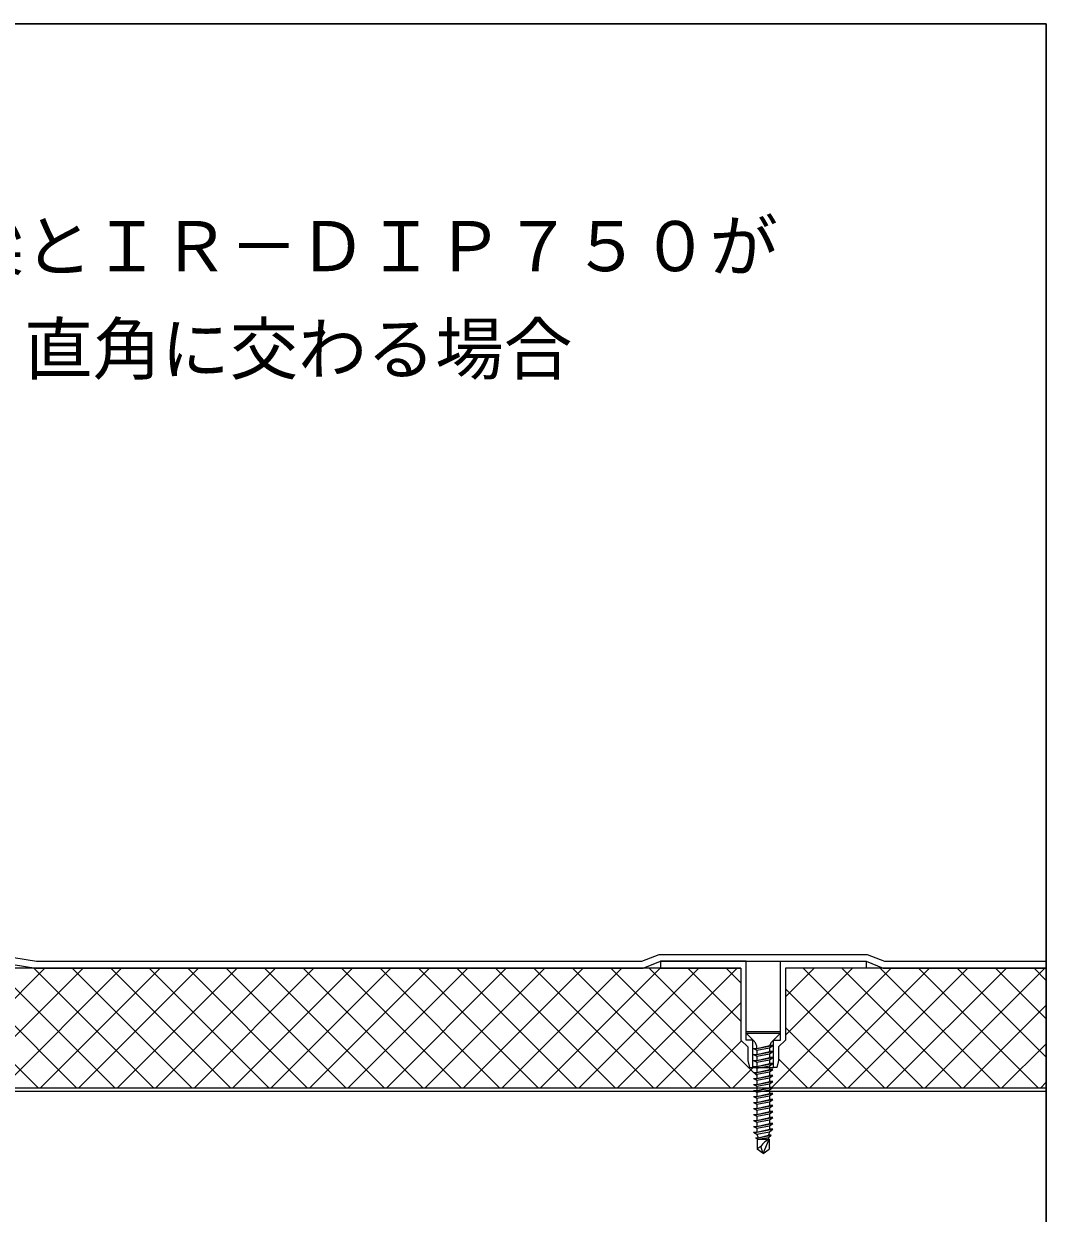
# Model space of a CAD drawing. Units: millimetres, scale not verified. Extents: x -1380 to 1380, y -955 to 955.
# Drawn here: x 601.8 to 900.1, y 193.1 to 540.3 of the extents above; entities that cross this region are included whole.
import ezdxf
from ezdxf.enums import TextEntityAlignment as Align

# ---------------------------------------------------------------- set-up
doc = ezdxf.new("R2010")
doc.units = ezdxf.units.MM
doc.header["$LTSCALE"] = 3
doc.linetypes.add('USER1', pattern=[9.525, 6.35, -3.175])
for name, color, linetype, lineweight in [('0-0_0', 7, 'Continuous', 18), ('0-1_BOUSUI', 1, 'Continuous', 18), ('0-2_MOJI', 7, 'Continuous', 18), ('0-3_HATCH', 9, 'Continuous', 18), ('0-5_KANAMONO_SCREW', 4, 'Continuous', 18), ('0-7_dannnetu', 6, 'Continuous', 18), ('0-A_SUNPO', 7, 'Continuous', 18), ('0-C_dekki', 3, 'USER1', 18), ('0-D_zatu', 6, 'Continuous', 18)]:
    doc.layers.add(name, color=color, linetype=linetype, lineweight=lineweight)
doc.styles.add('ＭＳ ゴシック', font='')
doc.styles.get('ＭＳ ゴシック').set_extended_font_data('MS Gothic')

msp = doc.modelspace()

# ---------------------------------------------------------------- linework, layer by layer
at = {"layer": '0-0_0'}
msp.add_lwpolyline([(-899.883, -659.69), (900.117, -659.69), (900.117, 540.31), (-899.883, 540.31)], close=True, dxfattribs=at)
at = {"layer": '0-1_BOUSUI'}
for points in [[(517.536, 444.342), (517.536, 434.646), (517.536, 410.06), (552.536, 375.06), (552.536, 349.646), (551.536, 344.646), (551.536, 265.746), (598.686, 265.746), (605.311, 264.646), (782.536, 264.646), (787.536, 266.646), (847.536, 266.646), (852.536, 264.646), (900.117, 264.646)], [(517.536, 442.342), (517.536, 434.646), (517.536, 410.06), (552.536, 375.06), (552.536, 349.646), (551.536, 344.646), (551.536, 265.746), (598.686, 265.746), (605.311, 264.646), (782.536, 264.646), (787.536, 266.646), (847.536, 266.646), (852.536, 264.646), (900.117, 264.646)], [(519.536, 442.342), (519.536, 434.646), (519.536, 410.888), (554.536, 375.888), (554.536, 349.448), (553.536, 344.448), (553.536, 267.746), (598.851, 267.746), (605.476, 266.646), (782.151, 266.646), (787.151, 268.646), (847.921, 268.646), (852.921, 266.646), (900.117, 266.646)]]:
    msp.add_lwpolyline(points, dxfattribs=at)
at = {"layer": '0-3_HATCH'}
for p, q in [((606.025, 229.646), (571.025, 264.646)), ((573.874, 230.646), (607.874, 264.646)), ((617.251, 229.646), (582.251, 264.646)), ((584.099, 229.646), (619.099, 264.646)), ((595.324, 229.646), (630.324, 264.646)), ((639.701, 229.646), (604.701, 264.646)), ((606.549, 229.646), (641.549, 264.646)), ((650.927, 229.646), (615.927, 264.646)), ((617.775, 229.646), (652.775, 264.646)), ((662.152, 229.646), (627.152, 264.646)), ((629, 229.646), (664, 264.646)), ((673.377, 229.646), (638.377, 264.646)), ((640.225, 229.646), (675.225, 264.646)), ((684.603, 229.646), (649.603, 264.646)), ((651.451, 229.646), (686.451, 264.646)), ((695.828, 229.646), (660.828, 264.646)), ((662.676, 229.646), (697.676, 264.646)), ((707.053, 229.646), (672.053, 264.646)), ((673.901, 229.646), (708.901, 264.646)), ((718.279, 229.646), (683.279, 264.646)), ((685.127, 229.646), (720.127, 264.646)), ((729.504, 229.646), (694.504, 264.646)), ((696.352, 229.646), (731.352, 264.646)), ((740.729, 229.646), (705.729, 264.646)), ((707.577, 229.646), (742.577, 264.646)), ((751.955, 229.646), (716.955, 264.646)), ((718.803, 229.646), (753.803, 264.646)), ((763.18, 229.646), (728.18, 264.646)), ((730.028, 229.646), (765.028, 264.646)), ((774.405, 229.646), (739.405, 264.646)), ((741.253, 229.646), (776.253, 264.646)), ((785.631, 229.646), (750.631, 264.646)), ((752.479, 229.646), (787.479, 264.646)), ((796.856, 229.646), (761.856, 264.646)), ((763.704, 229.646), (798.704, 264.646)), ((808.081, 229.646), (773.081, 264.646)), ((774.929, 229.646), (809.929, 264.646)), ((814.731, 234.221), (784.306, 264.646)), ((811.036, 249.141), (795.532, 264.646)), ((811.036, 260.367), (806.757, 264.646)), ((820.031, 229.846), (854.831, 264.646)), ((824.036, 256.302), (832.38, 264.646)), ((824.036, 245.076), (843.605, 264.646)), ((864.117, 229.736), (829.208, 264.646)), ((831.229, 229.818), (866.056, 264.646)), ((875.371, 229.708), (840.433, 264.646)), ((842.426, 229.79), (877.281, 264.646)), ((886.625, 229.679), (851.658, 264.646)), ((853.623, 229.762), (888.507, 264.646)), ((897.878, 229.651), (862.884, 264.646)), ((864.82, 229.734), (899.732, 264.646)), ((900.117, 238.637), (874.109, 264.646)), ((900.117, 249.863), (885.334, 264.646)), ((900.117, 261.088), (896.56, 264.646)), ((628.476, 229.646), (595.876, 262.246)), ((852.864, 229.764), (824.036, 258.592)), ((786.155, 229.646), (811.036, 254.527)), ((876.018, 229.706), (900.117, 253.806)), ((841.61, 229.792), (824.036, 247.367)), ((797.38, 229.646), (811.208, 243.474)), ((887.215, 229.678), (900.117, 242.58)), ((830.357, 229.821), (822.036, 238.141)), ((808.605, 229.646), (814.605, 235.646)), ((815.686, 233.266), (814.785, 234.167)), ((898.412, 229.65), (900.117, 231.355))]:
    msp.add_line(p, q, dxfattribs=at)
at = {"layer": '0-5_KANAMONO_SCREW'}
for p, q in [((812.536, 246.146), (822.536, 246.146)), ((812.536, 245.646), (812.536, 246.146)), ((812.536, 245.646), (814.956, 243.225)), ((822.536, 245.646), (822.536, 246.146)), ((814.686, 241.221), (815.686, 240.68)), ((815.536, 242.096), (815.475, 242.327)), ((815.536, 242.096), (815.686, 242.096)), ((815.686, 241.221), (819.386, 242.096)), ((815.686, 241.221), (815.686, 242.096)), ((815.686, 240.68), (815.686, 239.471)), ((815.686, 239.471), (819.386, 240.346)), ((820.386, 242.096), (819.386, 242.096)), ((819.386, 241.346), (819.386, 240.346)), ((820.386, 240.346), (819.386, 240.346)), ((819.386, 239.596), (819.386, 238.596)), ((819.536, 242.096), (819.598, 242.327)), ((814.686, 239.471), (815.686, 238.93)), ((814.686, 237.721), (815.686, 237.18)), ((815.686, 238.93), (815.686, 237.721)), ((815.686, 237.721), (819.386, 238.596)), ((815.686, 237.18), (819.386, 237.846)), ((815.686, 237.18), (815.686, 235.971)), ((815.686, 235.971), (819.386, 236.846)), ((819.386, 237.846), (820.386, 238.596)), ((820.386, 238.596), (819.386, 238.596)), ((819.386, 237.846), (819.386, 236.846)), ((820.386, 236.846), (819.386, 236.846)), ((819.386, 236.096), (819.386, 235.096)), ((814.686, 235.971), (815.686, 235.43)), ((814.686, 234.221), (815.686, 233.68)), ((815.686, 235.43), (815.686, 234.221)), ((815.686, 234.221), (819.386, 235.096)), ((815.686, 233.68), (815.686, 232.471)), ((815.686, 232.471), (819.386, 233.346)), ((820.386, 235.096), (819.386, 235.096)), ((819.386, 234.346), (819.386, 233.346)), ((820.386, 233.346), (819.386, 233.346)), ((814.686, 232.471), (815.686, 231.93)), ((814.686, 230.721), (815.686, 230.18)), ((815.686, 231.93), (815.686, 230.721)), ((815.686, 230.721), (819.386, 231.596)), ((815.686, 230.18), (815.686, 228.971)), ((815.686, 228.971), (819.386, 229.846)), ((819.386, 232.596), (819.386, 231.596)), ((820.386, 231.596), (819.386, 231.596)), ((819.386, 230.846), (819.386, 229.846)), ((820.386, 229.846), (819.386, 229.846)), ((814.686, 228.971), (815.686, 228.43)), ((814.686, 227.221), (815.686, 226.68)), ((815.686, 228.43), (815.686, 227.221)), ((815.686, 227.221), (819.386, 228.096)), ((815.686, 226.68), (815.686, 225.471)), ((815.686, 225.471), (820.386, 226.346)), ((815.686, 225.471), (819.386, 226.346)), ((819.386, 229.096), (819.386, 228.096)), ((820.386, 228.096), (819.386, 228.096)), ((819.386, 227.346), (819.386, 226.346)), ((820.386, 226.346), (819.386, 226.346)), ((819.386, 225.596), (820.386, 226.346)), ((814.686, 225.471), (815.686, 225.471)), ((814.686, 225.471), (815.686, 224.93)), ((814.686, 223.721), (815.686, 223.721)), ((814.686, 223.721), (815.686, 223.18)), ((815.686, 224.93), (819.386, 225.596)), ((815.686, 224.93), (815.686, 223.721)), ((815.686, 223.721), (820.386, 224.596)), ((815.686, 223.721), (819.386, 224.596)), ((815.686, 223.18), (819.386, 223.846)), ((815.686, 223.18), (815.686, 221.971)), ((815.686, 221.971), (820.386, 222.846)), ((815.686, 221.971), (819.386, 222.846)), ((819.386, 225.596), (819.386, 224.596)), ((820.386, 224.596), (819.386, 224.596)), ((819.386, 223.846), (820.386, 224.596)), ((819.386, 223.846), (819.386, 222.846)), ((820.386, 222.846), (819.386, 222.846)), ((819.386, 222.096), (820.386, 222.846)), ((814.686, 221.971), (815.686, 221.971)), ((814.686, 220.221), (815.686, 220.221)), ((814.686, 220.221), (815.686, 219.68)), ((815.686, 221.43), (815.686, 220.221)), ((815.686, 220.221), (820.386, 221.096)), ((815.686, 220.221), (819.386, 221.096)), ((815.686, 219.68), (819.386, 220.346)), ((815.686, 219.68), (815.686, 218.471)), ((815.686, 218.471), (820.386, 219.346)), ((815.686, 218.471), (819.386, 219.346)), ((820.386, 221.096), (819.386, 221.096)), ((819.386, 220.346), (820.386, 221.096)), ((819.386, 220.346), (819.386, 219.346)), ((820.386, 219.346), (819.386, 219.346)), ((819.386, 218.596), (820.386, 219.346)), ((814.686, 218.471), (815.686, 218.471)), ((814.686, 218.471), (815.686, 217.93)), ((814.686, 216.721), (815.686, 216.721)), ((814.686, 216.721), (815.686, 216.18)), ((815.686, 217.93), (819.386, 218.596)), ((815.686, 217.93), (815.686, 216.721)), ((815.686, 216.721), (820.386, 217.596)), ((815.686, 216.721), (819.386, 217.596)), ((815.686, 216.18), (819.386, 216.846)), ((815.686, 216.18), (816.104, 215.146)), ((816.104, 215.146), (819.864, 215.846)), ((819.386, 216.846), (819.064, 215.846)), ((819.386, 218.596), (819.386, 217.596)), ((820.386, 217.596), (819.386, 217.596)), ((819.386, 216.846), (820.386, 217.596)), ((815.304, 215.146), (816.104, 214.713)), ((815.786, 214.713), (815.786, 211.771)), ((815.786, 214.713), (819.286, 214.713)), ((816.104, 214.713), (819.064, 215.246)), ((817.536, 210.546), (816.795, 212.549)), ((819.064, 215.246), (819.064, 214.713)), ((817.536, 210.546), (815.786, 211.771)), ((817.536, 210.546), (819.286, 211.771))]:
    msp.add_line(p, q, dxfattribs=at)
for points in [[(812.536, 245.646), (822.536, 245.646), (820.116, 243.225)], [(814.686, 241.221), (815.686, 241.221), (820.386, 242.096)], [(814.686, 239.471), (815.686, 239.471), (820.386, 240.346)], [(815.686, 240.68), (819.386, 241.346), (820.386, 242.096)], [(815.686, 238.93), (819.386, 239.596), (820.386, 240.346)], [(814.686, 237.721), (815.686, 237.721), (820.386, 238.596)], [(814.686, 235.971), (815.686, 235.971), (820.386, 236.846)], [(815.686, 235.43), (819.386, 236.096), (820.386, 236.846)], [(814.686, 234.221), (815.686, 234.221), (820.386, 235.096)], [(814.686, 232.471), (815.686, 232.471), (820.386, 233.346)], [(815.686, 233.68), (819.386, 234.346), (820.386, 235.096)], [(815.686, 231.93), (819.386, 232.596), (820.386, 233.346)], [(814.686, 230.721), (815.686, 230.721), (820.386, 231.596)], [(814.686, 228.971), (815.686, 228.971), (820.386, 229.846)], [(815.686, 230.18), (819.386, 230.846), (820.386, 231.596)], [(815.686, 228.43), (819.386, 229.096), (820.386, 229.846)], [(814.686, 227.221), (815.686, 227.221), (820.386, 228.096)], [(815.686, 226.68), (819.386, 227.346), (820.386, 228.096)], [(814.686, 221.971), (815.686, 221.43), (819.386, 222.096), (819.386, 221.096)], [(815.304, 215.146), (816.104, 215.146), (819.064, 215.846)], [(819.064, 215.246), (819.864, 215.846), (819.064, 215.846)], [(817.536, 210.546), (819.286, 214.713), (819.286, 211.771)]]:
    msp.add_lwpolyline(points, dxfattribs=at)
for centre, radius, start, end in [((813.542, 241.811), 2, 14.93142, 45), ((821.53, 241.811), 2, 135, 165.06858), ((817.536, 210.546), 2.136, 110.30447, 145), ((821.604, 209.528), 5.679, 114.08593, 147.8643)]:
    msp.add_arc(centre, radius, start, end, dxfattribs=at)
at = {"layer": '0-7_dannnetu'}
for p, q in [((811.036, 264.646), (551.536, 264.646)), ((900.117, 264.646), (824.036, 264.646))]:
    msp.add_line(p, q, dxfattribs=at)
at = {"layer": '0-A_SUNPO'}
msp.add_lwpolyline([(249.905, 540.31), (900.117, 540.31), (900.117, -109.903), (249.905, -109.903)], close=True, dxfattribs=at)
at = {"layer": '0-C_dekki', "linetype": 'Continuous'}
for p, q in [((900.117, 229.646), (526.536, 229.646)), ((900.117, 228.646), (526.536, 228.646))]:
    msp.add_line(p, q, dxfattribs=at)
at = {"layer": '0-D_zatu'}
for p, q in [((812.536, 266.646), (822.536, 266.646)), ((814.536, 235.646), (820.536, 235.646))]:
    msp.add_line(p, q, dxfattribs=at)
for points in [[(814.536, 243.646), (812.536, 243.646), (812.536, 266.646), (787.536, 266.646), (787.536, 264.646), (811.036, 264.646), (811.036, 243.646), (813.036, 241.646), (813.036, 237.646), (813.536, 235.646), (814.536, 235.646)], [(820.536, 243.646), (822.536, 243.646), (822.536, 266.646), (847.536, 266.646), (847.536, 264.646), (824.036, 264.646), (824.036, 243.646), (822.036, 241.646), (822.036, 237.646), (821.536, 235.646), (820.536, 235.646)]]:
    msp.add_lwpolyline(points, close=True, dxfattribs=at)

# ---------------------------------------------------------------- texts
at = {"layer": '0-2_MOJI', "style": 'ＭＳ ゴシック'}
for s, p in [('梁とＩＲ－ＤＩＰ７５０が', (581.867, 463.684)), ('\u3000直角に交わる場合', (581.867, 433.684))]:
    msp.add_text(s, height=14.66, dxfattribs=at).set_placement(p, align=Align.BOTTOM_LEFT)

doc.saveas('drawing.dxf')
